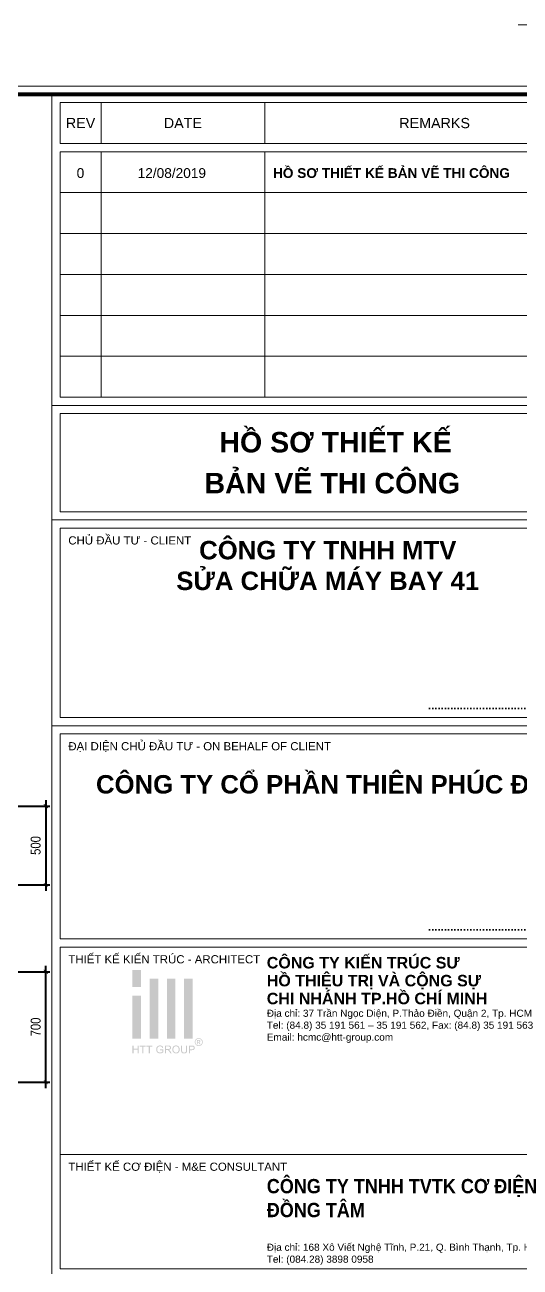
# Model space of a CAD drawing. Header units: millimetres. Extents: x 3014920 to 3563667, y -1638653 to -1356471.
# Drawn here: x 3232462 to 3235599, y -1593798 to -1585927 of the extents above; entities that cross this region are included whole.
import ezdxf
from ezdxf.enums import TextEntityAlignment as Align
from ezdxf.xclip import XClip

# ---------------------------------------------------------------- set-up
doc = ezdxf.new("R2010")
doc.units = ezdxf.units.MM
doc.header["$MEASUREMENT"] = 0
doc.header["$XCLIPFRAME"] = 0
doc.header["$PDMODE"] = 2
doc.linetypes.add('HIDDEN', pattern=[0.375, 0.25, -0.125])
doc.layers.get('0').update_dxf_attribs({"lineweight": 9})
doc.layers.get('Defpoints').update_dxf_attribs({"color": 10, "lineweight": 0})
for name, color, linetype, lineweight in [('CDAI', 21, 'Continuous', 40), ('CTHEP', 50, 'Continuous', 50), ('DBAO', 90, 'Continuous', 13), ('KTH', 154, 'Continuous', 9), ('Net khuat', 8, 'HIDDEN', 13)]:
    doc.layers.add(name, color=color, linetype=linetype, lineweight=lineweight)
doc.layers.add('CHG_XX_Khung ten$0$TKTC', color=1, linetype='Continuous')
doc.styles.add('CHG_XX_Khung ten$0$A1 BORDER$0$ARIAL', font='arial.ttf')
doc.styles.add('CHG_XX_Khung ten$0$A1 BORDER$0$Arial - Bold', font='arialbd.ttf', dxfattribs={"height": 2.5})
doc.styles.add('CHG_XX_Khung ten$0$A1 BORDER$0$Title Block DD$0$ARIAL', font='arial.ttf')
doc.styles.add('CHG_XX_Khung ten$0$A1 BORDER$0$Title Block DD$0$Arial - Bold', font='arialbd.ttf', dxfattribs={"height": 2.5})
doc.styles.add('CHG_XX_Khung ten$0$arial', font='arial.ttf')
doc.styles.add('CHG_XX_Khung ten$0$Arial - Bold', font='arialbd.ttf')
doc.styles.add('CHG_XX_Khung ten$0$ArialB', font='arialbd.ttf')
doc.styles.add('TTP-HelCon', font='VHELVCN_0.TTF')
doc.dimstyles.new('TTP-25', dxfattribs={"dimscale": 25, "dimtxt": 2.5, "dimasz": 1, "dimexe": 1, "dimexo": 1, "dimgap": 0.09, "dimtad": 0, "dimdec": 4, "dimrnd": 1, "dimzin": 9, "dimdsep": 46, "dimtxsty": 'TTP-HelCon', "dimblk": 'ARCHTICK', "dimcen": 0.09, "dimdle": 1.5, "dimclrd": 256, "dimclre": 256, "dimclrt": 7, "dimadec": 0, "dimazin": 0, "dimtfac": 1, "dimtdec": 4, "dimtmove": 0, "dimatfit": 3, "dimldrblk": 'ARCHTICK', "dimfxl": 1, "dimtvp": 1, "dimtolj": 1, "dimtzin": 0, "dimarcsym": 0})

# ---------------------------------------------------------------- blocks, each defined once
blk = doc.blocks.new('_ArchTick')
at = {"color": 0, "linetype": 'ByBlock', "const_width": 0.15}
blk.add_lwpolyline([(-0.5, -0.5), (0.5, 0.5)], dxfattribs=at)
blk = doc.blocks.new('*D995')
at = {"layer": 'Defpoints', "color": 0, "transparency": 16777216}
for p in [(2584376.3, -2096870.8), (2593876.3, -2096870.8), (2593876.3, -2097295.7)]:
    blk.add_point(p, dxfattribs=at)
at = {"layer": 'KTH', "lineweight": -2, "transparency": 16777216}
for p, q in [((2584376.3, -2096895.8), (2584376.3, -2097320.7)), ((2593876.3, -2096895.8), (2593876.3, -2097320.7)), ((2584338.8, -2097295.7), (2593913.8, -2097295.7))]:
    blk.add_line(p, q, dxfattribs=at)
at = {"layer": 'KTH', "lineweight": -2, "transparency": 16777216, "xscale": 25, "yscale": 25, "zscale": 25, "rotation": 180}
blk.add_blockref('_ArchTick', (2584376.3, -2097295.7), dxfattribs=at)
at = {"layer": 'KTH', "lineweight": -2, "transparency": 16777216, "xscale": 25, "yscale": 25, "zscale": 25}
blk.add_blockref('_ArchTick', (2593876.3, -2097295.7), dxfattribs=at)
at = {"layer": 'KTH', "color": 7, "transparency": 16777216, "insert": (2589126.3, -2097231.9), "char_height": 62.5, "attachment_point": 5, "style": 'TTP-HelCon'}
blk.add_mtext('\\A1;9500', dxfattribs=at)
blk = doc.blocks.new('*D1008')
at = {"layer": 'Defpoints', "color": 0, "transparency": 16777216}
for p in [(2600746.8, -2094687.4), (2600746.8, -2095187.4), (2600956.6, -2095187.4)]:
    blk.add_point(p, dxfattribs=at)
at = {"layer": 'KTH', "lineweight": -2, "transparency": 16777216}
for p, q in [((2600771.8, -2094687.4), (2600981.6, -2094687.4)), ((2600956.6, -2094649.9), (2600956.6, -2095224.9)), ((2600771.8, -2095187.4), (2600981.6, -2095187.4))]:
    blk.add_line(p, q, dxfattribs=at)
at = {"layer": 'KTH', "lineweight": -2, "transparency": 16777216, "xscale": 25, "yscale": 25, "zscale": 25}
for p, rotation in [((2600956.6, -2094687.4), 90), ((2600956.6, -2095187.4), 270)]:
    blk.add_blockref('_ArchTick', p, dxfattribs=dict(at, rotation=rotation))
at = {"layer": 'KTH', "color": 7, "transparency": 16777216, "insert": (2600892.7, -2094937.4), "char_height": 62.5, "attachment_point": 5, "rotation": 90, "style": 'TTP-HelCon'}
blk.add_mtext('\\A1;500', dxfattribs=at)
blk = doc.blocks.new('*D1009')
at = {"layer": 'Defpoints', "color": 0, "transparency": 16777216}
for p in [(2600746.8, -2095737.4), (2600956.6, -2095737.4), (2600746.8, -2096437.4)]:
    blk.add_point(p, dxfattribs=at)
at = {"layer": 'KTH', "lineweight": -2, "transparency": 16777216}
for p, q in [((2600956.6, -2096474.9), (2600956.6, -2095699.9)), ((2600771.8, -2095737.4), (2600981.6, -2095737.4)), ((2600771.8, -2096437.4), (2600981.6, -2096437.4))]:
    blk.add_line(p, q, dxfattribs=at)
at = {"layer": 'KTH', "lineweight": -2, "transparency": 16777216, "xscale": 25, "yscale": 25, "zscale": 25}
for p, rotation in [((2600956.6, -2095737.4), 90), ((2600956.6, -2096437.4), 270)]:
    blk.add_blockref('_ArchTick', p, dxfattribs=dict(at, rotation=rotation))
at = {"layer": 'KTH', "color": 7, "transparency": 16777216, "insert": (2600892.7, -2096087.4), "char_height": 62.5, "attachment_point": 5, "rotation": 90, "style": 'TTP-HelCon'}
blk.add_mtext('\\A1;700', dxfattribs=at)
blk = doc.blocks.new('CHG_XX_Khung ten$0$A1 BORDER$0$HTT-Logo')
at = {"true_color": 0x134fb3}
h = blk.add_hatch(color=154, dxfattribs=at)
h.paths.add_polyline_path([(3, 29.1), (0, 29.1), (0, 23.1), (3, 23.1)])
h.paths.add_polyline_path([(3, 20.1), (0, 20.1), (0, 5.1), (3, 5.1)])
h.paths.add_polyline_path([(9, 26.1), (6, 26.1), (6, 5.1), (9, 5.1)])
h.paths.add_polyline_path([(15, 26.1), (12, 26.1), (12, 5.1), (15, 5.1)])
h.paths.add_polyline_path([(21, 26.1), (18, 26.1), (18, 5.1), (21, 5.1)])
h.paths.add_polyline_path([(2.12, 2.7), (1.76, 2.7), (1.76, 1.59), (0.36, 1.59), (0.36, 2.7), (0, 2.7), (0, 0), (0.36, 0), (0.36, 1.27), (1.76, 1.27), (1.76, 0), (2.12, 0)])
h.paths.add_polyline_path([(4.65, 2.7), (2.51, 2.7), (2.51, 2.38), (3.4, 2.38), (3.4, 0), (3.76, 0), (3.76, 2.38), (4.65, 2.38)])
h.paths.add_polyline_path([(6.95, 2.7), (4.81, 2.7), (4.81, 2.38), (5.7, 2.38), (5.7, 0), (6.06, 0), (6.06, 2.38), (6.95, 2.38)])
h.paths.add_polyline_path([(8.64, 1.36), (8.64, 1.41), (8.66, 1.58), (8.69, 1.75), (8.75, 1.9), (8.81, 2.03), (8.92, 2.17), (9.05, 2.28), (9.2, 2.37), (9.29, 2.39), (9.45, 2.43), (9.65, 2.44), (9.84, 2.42), (10, 2.37), (10.14, 2.29), (10.26, 2.18), (10.34, 2.03), (10.41, 1.86), (10.73, 1.95), (10.68, 2.11), (10.61, 2.26), (10.53, 2.39), (10.45, 2.47), (10.31, 2.57), (10.16, 2.65), (10.13, 2.66), (9.97, 2.71), (9.8, 2.74), (9.63, 2.75), (9.55, 2.74), (9.38, 2.73), (9.21, 2.7), (9.06, 2.65), (8.91, 2.58), (8.88, 2.56), (8.75, 2.47), (8.63, 2.36), (8.53, 2.23), (8.44, 2.07), (8.41, 1.99), (8.35, 1.84), (8.31, 1.68), (8.28, 1.51), (8.27, 1.34), (8.28, 1.26), (8.29, 1.09), (8.32, 0.92), (8.38, 0.77), (8.44, 0.62), (8.46, 0.58), (8.55, 0.44), (8.66, 0.32), (8.79, 0.21), (8.93, 0.12), (9, 0.09), (9.15, 0.03), (9.31, -0.01), (9.48, -0.04), (9.65, -0.05), (9.73, -0.04), (9.9, -0.03), (10.07, 0.01), (10.23, 0.06), (10.34, 0.11), (10.48, 0.18), (10.63, 0.27), (10.77, 0.38), (10.77, 1.38), (9.63, 1.38), (9.63, 1.06), (10.42, 1.06), (10.42, 0.56), (10.39, 0.53), (10.26, 0.45), (10.09, 0.37), (9.96, 0.32), (9.8, 0.29), (9.63, 0.28), (9.62, 0.28), (9.45, 0.29), (9.28, 0.33), (9.12, 0.4), (8.97, 0.49), (8.86, 0.61), (8.77, 0.75), (8.73, 0.85), (8.68, 1), (8.65, 1.17)])
h.paths.add_polyline_path([(13.16, 1.39), (13.28, 1.48), (13.3, 1.51), (13.39, 1.64), (13.44, 1.79), (13.46, 1.96), (13.46, 2.06), (13.42, 2.22), (13.35, 2.37), (13.31, 2.43), (13.19, 2.55), (13.05, 2.63), (13.01, 2.64), (12.87, 2.67), (12.7, 2.69), (12.5, 2.7), (11.3, 2.7), (11.3, 0), (11.66, 0), (11.66, 1.2), (12.07, 1.2), (12.11, 1.2), (12.28, 1.19), (12.44, 1.11), (12.49, 1.07), (12.62, 0.93), (12.67, 0.86), (12.77, 0.73), (12.88, 0.56), (13.23, 0), (13.68, 0), (13.21, 0.73), (13.13, 0.85), (13.03, 0.98), (12.92, 1.09), (12.86, 1.14), (12.7, 1.23), (12.86, 1.26), (13.03, 1.31)])
h.paths.add_polyline_path([(11.66, 1.51), (11.66, 2.4), (12.51, 2.4), (12.67, 2.39), (12.83, 2.35), (12.97, 2.27), (13.06, 2.13), (13.09, 1.96), (13.08, 1.87), (13.02, 1.72), (12.96, 1.64), (12.8, 1.55), (12.62, 1.52), (12.43, 1.51)], flags=16)
h.paths.add_polyline_path([(16.49, 1.43), (16.48, 1.6), (16.44, 1.77), (16.4, 1.92), (16.34, 2.07), (16.33, 2.09), (16.24, 2.23), (16.14, 2.36), (16.02, 2.47), (15.88, 2.57), (15.85, 2.59), (15.7, 2.66), (15.54, 2.71), (15.38, 2.74), (15.2, 2.75), (15.15, 2.75), (14.98, 2.73), (14.82, 2.7), (14.66, 2.64), (14.52, 2.57), (14.39, 2.48), (14.27, 2.37), (14.18, 2.26), (14.1, 2.14), (14.03, 2), (13.98, 1.84), (13.94, 1.68), (13.92, 1.5), (13.91, 1.31), (13.91, 1.29), (13.92, 1.12), (13.95, 0.96), (14, 0.8), (14.07, 0.64), (14.07, 0.62), (14.16, 0.48), (14.26, 0.35), (14.38, 0.23), (14.52, 0.14), (14.56, 0.12), (14.71, 0.04), (14.86, -0.01), (15.03, -0.04), (15.2, -0.05), (15.21, -0.05), (15.38, -0.03), (15.55, 0), (15.7, 0.05), (15.86, 0.12), (15.87, 0.13), (16.01, 0.22), (16.13, 0.33), (16.24, 0.46), (16.33, 0.61), (16.36, 0.69), (16.42, 0.84), (16.46, 1), (16.48, 1.17), (16.49, 1.35)])
h.paths.add_polyline_path([(14.28, 1.45), (14.3, 1.64), (14.34, 1.81), (14.4, 1.95), (14.47, 2.08), (14.57, 2.2), (14.73, 2.32), (14.88, 2.38), (15.04, 2.43), (15.21, 2.44), (15.38, 2.42), (15.54, 2.38), (15.69, 2.31), (15.82, 2.2), (15.93, 2.07), (16.01, 1.93), (16.04, 1.85), (16.09, 1.7), (16.12, 1.53), (16.12, 1.32), (16.11, 1.12), (16.08, 0.95), (16.03, 0.79), (15.96, 0.66), (15.86, 0.54), (15.8, 0.48), (15.67, 0.38), (15.53, 0.32), (15.37, 0.27), (15.2, 0.26), (15.12, 0.26), (14.95, 0.29), (14.8, 0.35), (14.67, 0.43), (14.54, 0.54), (14.45, 0.66), (14.37, 0.8), (14.32, 0.95), (14.29, 1.12), (14.28, 1.31)], flags=16)
h.paths.add_polyline_path([(17.31, 2.7), (16.96, 2.7), (16.96, 1.12), (16.96, 0.93), (16.98, 0.75), (17.02, 0.6), (17.06, 0.46), (17.07, 0.44), (17.15, 0.3), (17.27, 0.18), (17.4, 0.08), (17.51, 0.03), (17.67, -0.01), (17.84, -0.04), (18.02, -0.05), (18.2, -0.04), (18.37, -0.01), (18.52, 0.04), (18.66, 0.1), (18.68, 0.12), (18.81, 0.22), (18.91, 0.35), (18.99, 0.49), (19.02, 0.61), (19.06, 0.76), (19.07, 0.94), (19.08, 1.14), (19.08, 2.7), (18.72, 2.7), (18.72, 1.14), (18.72, 1.06), (18.71, 0.86), (18.68, 0.69), (18.62, 0.55), (18.55, 0.45), (18.49, 0.4), (18.36, 0.33), (18.19, 0.29), (17.99, 0.28), (17.92, 0.28), (17.75, 0.31), (17.6, 0.37), (17.46, 0.48), (17.38, 0.63), (17.34, 0.77), (17.32, 0.94), (17.31, 1.14)])
h.paths.add_polyline_path([(21.42, 1.25), (21.52, 1.34), (21.6, 1.45), (21.67, 1.59), (21.72, 1.75), (21.73, 1.92), (21.73, 1.97), (21.71, 2.13), (21.65, 2.29), (21.56, 2.44), (21.44, 2.55), (21.42, 2.56), (21.27, 2.63), (21.1, 2.67), (21.05, 2.68), (20.89, 2.7), (20.69, 2.7), (19.67, 2.7), (19.67, 0), (20.03, 0), (20.03, 1.1), (20.72, 1.1), (20.76, 1.1), (20.96, 1.11), (21.14, 1.14), (21.29, 1.19)])
h.paths.add_polyline_path([(20.03, 1.42), (20.03, 2.38), (20.72, 2.38), (20.93, 2.37), (21.06, 2.36), (21.16, 2.31), (21.28, 2.2), (21.34, 2.08), (21.37, 1.91), (21.36, 1.82), (21.31, 1.67), (21.22, 1.54), (21.09, 1.47), (20.93, 1.43), (20.73, 1.42)], flags=16)
h.paths.add_polyline_path([(23.87, 2.76), (24.01, 2.85), (24.13, 2.96), (24.24, 3.09), (24.33, 3.24), (24.35, 3.28), (24.42, 3.44), (24.47, 3.6), (24.5, 3.76), (24.51, 3.93), (24.51, 3.98), (24.49, 4.15), (24.46, 4.31), (24.4, 4.47), (24.33, 4.62), (24.29, 4.69), (24.19, 4.82), (24.08, 4.94), (23.95, 5.05), (23.81, 5.14), (23.77, 5.16), (23.61, 5.23), (23.45, 5.28), (23.29, 5.31), (23.12, 5.32), (23.08, 5.31), (22.92, 5.3), (22.76, 5.27), (22.6, 5.21), (22.44, 5.14), (22.38, 5.1), (22.24, 5.01), (22.12, 4.89), (22.01, 4.77), (21.92, 4.62), (21.89, 4.57), (21.82, 4.41), (21.77, 4.25), (21.74, 4.09), (21.73, 3.93), (21.73, 3.87), (21.75, 3.71), (21.79, 3.55), (21.84, 3.39), (21.92, 3.24), (21.95, 3.18), (22.05, 3.04), (22.16, 2.92), (22.29, 2.81), (22.43, 2.72), (22.48, 2.7), (22.64, 2.63), (22.79, 2.58), (22.96, 2.55), (23.12, 2.54), (23.18, 2.54), (23.34, 2.55), (23.5, 2.59), (23.66, 2.65), (23.82, 2.72)])
h.paths.add_polyline_path([(22.55, 2.92), (22.45, 2.98), (22.32, 3.09), (22.21, 3.21), (22.12, 3.35), (22.07, 3.44), (22.01, 3.6), (21.98, 3.76), (21.96, 3.93), (21.97, 4.03), (22, 4.19), (22.05, 4.35), (22.12, 4.51), (22.18, 4.61), (22.29, 4.73), (22.41, 4.85), (22.56, 4.94), (22.64, 4.98), (22.8, 5.04), (22.96, 5.07), (23.12, 5.09), (23.21, 5.08), (23.37, 5.06), (23.53, 5.01), (23.69, 4.94), (23.79, 4.88), (23.92, 4.77), (24.03, 4.65), (24.13, 4.51), (24.17, 4.41), (24.23, 4.25), (24.27, 4.09), (24.28, 3.93), (24.28, 3.83), (24.25, 3.67), (24.2, 3.51), (24.13, 3.35), (24.07, 3.25), (23.96, 3.13), (23.84, 3.01), (23.7, 2.92), (23.61, 2.87), (23.45, 2.81), (23.29, 2.78), (23.12, 2.77), (23.02, 2.77), (22.86, 2.8), (22.7, 2.85)], flags=16)
h.paths.add_polyline_path([(22.51, 3.16), (22.51, 4.65), (23.03, 4.65), (23.23, 4.64), (23.4, 4.62), (23.55, 4.52), (23.6, 4.47), (23.66, 4.31), (23.67, 4.25), (23.64, 4.09), (23.55, 3.96), (23.42, 3.87), (23.24, 3.82), (23.37, 3.75), (23.46, 3.64), (23.57, 3.47), (23.77, 3.16), (23.47, 3.16), (23.34, 3.39), (23.23, 3.58), (23.14, 3.7), (23.09, 3.74), (22.94, 3.79), (22.9, 3.79), (22.76, 3.79), (22.76, 3.16)], flags=0)
h.paths.add_polyline_path([(22.76, 4), (22.76, 4.45), (23.03, 4.45), (23.13, 4.45), (23.27, 4.42), (23.37, 4.35), (23.41, 4.21), (23.33, 4.06), (23.24, 4.02), (23.05, 4)], flags=0)
blk = doc.blocks.new('CHG_XX_Khung ten')
for p, q in [((687, 577), (687, 17)), ((687, 501), (824, 501)), ((687, 473), (824, 473)), ((687, 422.69), (824, 422.69))]:
    blk.add_line(p, q)
at = {"linetype": 'Continuous'}
for p, q in [((699, 575), (699, 565)), ((739, 575), (739, 565)), ((699, 563), (699, 503)), ((739, 563), (739, 503))]:
    blk.add_line(p, q, dxfattribs=at)
blk.add_lwpolyline([(15, 579), (826, 579), (826, 15), (15, 15)], close=True)
at = {"color": 4, "linetype": 'Continuous', "const_width": 1}
blk.add_lwpolyline([(17, 577), (824, 577), (824, 17), (17, 17)], close=True, dxfattribs=at)
at = {"linetype": 'Continuous'}
for points in [[(822, 565), (689, 565), (689, 575), (822, 575)], [(822, 553), (689, 553), (689, 563), (822, 563)], [(822, 543), (689, 543), (689, 553), (822, 553)], [(822, 533), (689, 533), (689, 543), (822, 543)], [(822, 523), (689, 523), (689, 533), (822, 533)], [(822, 513), (689, 513), (689, 523), (822, 523)], [(822, 503), (689, 503), (689, 513), (822, 513)], [(689, 499), (822, 499), (822, 475), (689, 475)], [(689, 368.62), (822, 368.62), (822, 317.93), (689, 317.93)], [(689, 317.93), (822, 317.93), (822, 289.93), (689, 289.93)]]:
    blk.add_lwpolyline(points, close=True, dxfattribs=at)
at = {"layer": 'Defpoints', "color": 1, "ltscale": 2}
blk.add_lwpolyline([(800.94, 594), (841, 594), (841, 554)], dxfattribs=at)
at = {"xscale": 0.7, "yscale": 0.7, "zscale": 0.7}
blk.add_blockref('CHG_XX_Khung ten$0$A1 BORDER$0$HTT-Logo', (706.68, 342.64), dxfattribs=at)
for s, height, style, p in [('REV', 2.5, 'CHG_XX_Khung ten$0$A1 BORDER$0$ARIAL', (694, 570)), ('DATE', 2.5, 'CHG_XX_Khung ten$0$A1 BORDER$0$ARIAL', (719, 570)), ('REMARKS', 2.5, 'CHG_XX_Khung ten$0$A1 BORDER$0$ARIAL', (780.5, 570)), ('0', 2.39, 'CHG_XX_Khung ten$0$arial', (693.97, 557.78)), ('12/08/2019', 2.389, 'CHG_XX_Khung ten$0$arial', (716.29, 557.78))]:
    blk.add_text(s, height=height, dxfattribs=dict(style=style)).set_placement(p, align=Align.MIDDLE_CENTER)
for s, height, style, p in [('HỒ SƠ THIẾT KẾ BẢN VẼ THI CÔNG', 2.3887, 'CHG_XX_Khung ten$0$ArialB', (741, 557.78)), ('CHỦ ĐẦU TƯ - CLIENT', 2, 'CHG_XX_Khung ten$0$A1 BORDER$0$Title Block DD$0$ARIAL', (691, 468)), ('ĐẠI DIỆN CHỦ ĐẦU TƯ - ON BEHALF OF CLIENT ', 2, 'CHG_XX_Khung ten$0$A1 BORDER$0$Title Block DD$0$ARIAL', (691, 417.69)), ('THIẾT KẾ KIẾN TRÚC - ARCHITECT', 2, 'CHG_XX_Khung ten$0$A1 BORDER$0$ARIAL', (691, 365.62)), ('THIẾT KẾ CƠ ĐIỆN - M&E CONSULTANT', 2, 'CHG_XX_Khung ten$0$A1 BORDER$0$ARIAL', (691, 314.93))]:
    blk.add_text(s, height=height, dxfattribs=dict(style=style)).set_placement(p, align=Align.MIDDLE_LEFT)
at = {"style": 'CHG_XX_Khung ten$0$A1 BORDER$0$Title Block DD$0$Arial - Bold'}
for p in [(820, 427.69), (820, 373.62)]:
    blk.add_text('.....................................................', height=2, dxfattribs=at).set_placement(p, align=Align.MIDDLE_RIGHT)
at = {"ltscale": 10, "insert": (739.49, 366.19), "char_height": 2.8, "width": 76.248, "attachment_point": 1, "line_spacing_factor": 0.938532, "style": 'CHG_XX_Khung ten$0$A1 BORDER$0$Arial - Bold'}
blk.add_mtext('CÔNG TY KIẾN TRÚC SƯ\\PHỒ THIỆU TRỊ VÀ CỘNG SỰ\\PCHI NHÁNH TP.HỒ CHÍ MINH', dxfattribs=at)
at = {"ltscale": 10}
for s, insert, char_height, width, attachment_point, style in [('Địa chỉ: 37 Trần Ngọc Diện, P.Thảo Điền, Quận 2, Tp. HCM\\PTel: (84.8) 35 191 561 – 35 191 562, Fax: (84.8) 35 191 563\\PEmail: hcmc@htt-group.com', (739.49, 345.2), 1.75, 83.001, 7, 'CHG_XX_Khung ten$0$A1 BORDER$0$ARIAL'), ('{\\W0.9;CÔNG TY TNHH TVTK CƠ ĐIỆN \\PĐỒNG TÂM}', (739.49, 311.93), 3.5, 76.248, 1, 'CHG_XX_Khung ten$0$A1 BORDER$0$Arial - Bold'), ('\\pt8.75;Địa chỉ: 168 Xô Viết Nghệ Tĩnh, P.21, Q. Bình Thạnh, Tp. HCM \\P\\ptz;Tel: (084.28) 3898 0958', (739.49, 290.93), 1.75, 83.001, 7, 'CHG_XX_Khung ten$0$A1 BORDER$0$ARIAL')]:
    blk.add_mtext(s, dxfattribs=dict(at, insert=insert, char_height=char_height, width=width, attachment_point=attachment_point, style=style))
at = {"layer": 'CHG_XX_Khung ten$0$TKTC', "style": 'CHG_XX_Khung ten$0$Arial - Bold'}
for s, p in [('HỒ SƠ THIẾT KẾ', (756.29, 492)), ('BẢN VẼ THI CÔNG', (755.5, 482))]:
    blk.add_text(s, height=5, dxfattribs=at).set_placement(p, align=Align.MIDDLE_CENTER)
at = {"ltscale": 10, "char_height": 4.5, "attachment_point": 2, "style": 'CHG_XX_Khung ten$0$A1 BORDER$0$Title Block DD$0$Arial - Bold', "bg_fill": 2}
for s, insert, width in [('CÔNG TY TNHH MTV\\PSỬA CHỮA MÁY BAY 41', (754.39, 467.87), 83.001), ('CÔNG TY CỔ PHẦN THIÊN PHÚC ĐIỀN', (755.91, 410.64), 121.2929)]:
    blk.add_mtext(s, dxfattribs=dict(at, insert=insert, width=width))
at = {"linetype": 'Continuous'}
for points in [[(689, 471), (822, 471), (822, 424.69), (689, 424.69)], [(689, 420.69), (822, 420.69), (822, 370.62), (689, 370.62)]]:
    blk.add_lwpolyline(points, close=True, dxfattribs=at)
blk = doc.blocks.new('2X-16')
at = {"layer": 'CTHEP'}
for p, q in [((2600745.79848, -2095117.39781, 0), (2574476.29098, -2095117.39781, 0)), ((2600745.79848, -2095577.39781, 0), (2574476.29098, -2095577.39781, 0)), ((2600745.79848, -2096037.39781, 0), (2574476.29098, -2096037.39781, 0))]:
    blk.add_line(p, q, dxfattribs=at)
for points in [[(2574406.29848, -2094657.39131), (2600746.79848, -2094657.39131), (2600746.79848, -2095157.39131)], [(2574406.29848, -2096497.39131), (2600746.79848, -2096497.39131), (2600746.79848, -2095737.3913)]]:
    blk.add_lwpolyline(points, dxfattribs=at)
at = {"layer": 'DBAO', "linetype": 'Continuous'}
blk.add_line((2584626.30011, -2094627.39131), (2592126.29261, -2094627.39131), dxfattribs=at)
at = {"layer": 'DBAO', "linetype": 'Continuous', "flags": 128}
blk.add_lwpolyline([(2600776.79848, -2096527.39131), (2574376.29848, -2096527.39131), (2574376.29848, -2094627.39131)], dxfattribs=at)
at = {"layer": 'Net khuat', "ltscale": 250}
blk.add_line((2584726.30009, -2095177.37816), (2592151.3001, -2095177.38984), dxfattribs=at)
at = {"layer": 'KTH', "color": 5}
for base, p1, p2, picture, middle in [((2600956.58299, -2095187.39131), (2600746.79848, -2094687.39131), (2600746.79848, -2095187.39131), '*D1008', (2600892.74965, -2094937.39131)), ((2600956.58299, -2095737.3913), (2600746.79848, -2096437.3913), (2600746.79848, -2095737.3913), '*D1009', (2600892.74965, -2096087.3913))]:
    dim = blk.add_linear_dim(base=base, p1=p1, p2=p2, angle=90, dimstyle='TTP-25', dxfattribs=at)
    dim.commit()
    dim.dimension.update_dxf_attribs({"geometry": picture, "text_midpoint": middle})
at = {"layer": 'KTH'}
dim = blk.add_linear_dim(base=(2593876.30012, -2097295.71455), p1=(2584376.3001, -2096870.75881), p2=(2593876.30012, -2096870.75881), angle=180, dimstyle='TTP-25', override={"dimtmove": 1}, dxfattribs=at)
dim.commit()
dim.dimension.update_dxf_attribs({"geometry": '*D995', "text_midpoint": (2589126.30011, -2097231.88121)})

msp = doc.modelspace()

# ---------------------------------------------------------------- block references
at = {"layer": 'CDAI'}
ref = msp.add_blockref('2X-16', (641520.38546, 507556.07149), dxfattribs=at)
XClip(ref).set_block_clipping_path([(2573520.1933994894, -2097680.022952117), (2585387.8345323531, -2092623.7812205949)])
ref = msp.add_blockref('2X-16', (631638.00704, 503810.70988), dxfattribs=at)
XClip(ref).set_block_clipping_path([(2583786.5250377283, -2097800.5917626861), (2601596.9232716262, -2093692.3662682183)])

# ---------------------------------------------------------------- next in the draw order: block references
at = {"color": 5, "xscale": 25.92478421704392, "yscale": 25.92478421704392, "zscale": 25.92478421704392}
msp.add_blockref('CHG_XX_Khung ten', (3214823.31909, -1601326.46106), dxfattribs=at)

doc.saveas('drawing.dxf')
